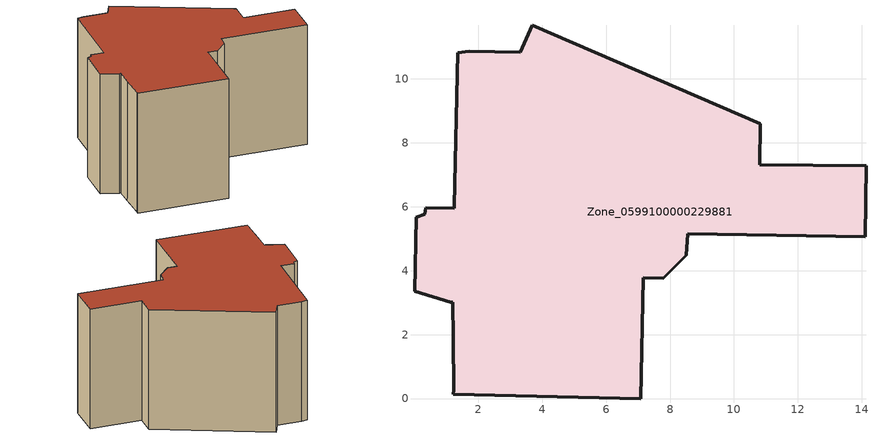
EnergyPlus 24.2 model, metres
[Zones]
Zone_0599100000229881
 floor ground (C_G): 8.51,4.48 7.79,3.76 7.16,3.78 7.09,0 1.23,0.14 1.23,0.28 1.22,1.89 1.2,3.01 1.14,3.01 0.01,3.36 0.05,5.68 0.33,5.76 0.36,5.97 1.25,5.96 1.25,6.03 1.36,10.81 1.72,10.86 3.32,10.84 3.69,11.67 10.82,8.59 10.8,7.32 14.13,7.28 14.11,5.06 8.55,5.15 z0
 wall outside (C_F): 7.79,3.76 8.51,4.48 8.55,5.15 14.11,5.06 14.13,7.28 10.8,7.32 10.82,8.59 3.69,11.67 3.32,10.84 1.72,10.86 1.36,10.81 1.25,6.03 1.25,5.96 0.36,5.97 0.33,5.76 0.05,5.68 0.01,3.36 1.14,3.01 1.2,3.01 1.22,1.89 1.23,0.28 1.23,0.14 7.09,0 7.16,3.78 7.79,3.76 z0:8.18
 roof outside (C_R): 8.55,5.15 14.11,5.06 14.13,7.28 10.8,7.32 10.82,8.59 3.69,11.67 3.32,10.84 1.72,10.86 1.36,10.81 1.25,6.03 1.25,5.96 0.36,5.97 0.33,5.76 0.05,5.68 0.01,3.36 1.14,3.01 1.2,3.01 1.22,1.89 1.23,0.28 1.23,0.14 7.09,0 7.16,3.78 7.79,3.76 8.51,4.48 z8.18
[BUILDING]
Pand.0599100000229881: North Axis=0; Terrain=City; Loads Convergence Tolerance Value=0.04; Temperature Convergence Tolerance Value=0.4; Solar Distribution=FullExterior; Maximum Number of Warmup Days=25; Minimum Number of Warmup Days=1
[Site:Location]
Rotterdam.The.Hague.AP_ZH_NLD Design_Conditions: Latitude=51.96; Longitude=4.45; Time Zone=1; Elevation=-4.5
[SITE:GROUNDTEMPERATURE:BUILDINGSURFACE]
18, 18, 18, 18, 18, 18, 18, 18, 18, 18, 18, 18
[MATERIAL] Thermal Absorptance=0.9; Solar Absorptance=0.7; Visible Absorptance=0.7
Name | Roughness | Thickness | Conductivity | Density | Specific Heat
G.TI.1975-1991 | MediumSmooth | 0.15 | 0.288461 | 540 | 1210
F.TI.1975-1991 | Rough | 0.3 | 0.230769 | 1920 | 840
R.TI.1975-1991 | MediumRough | 0.2 | 0.153846 | 1500 | 1000
[CONSTRUCTION]
C_G: G.TI.1975-1991
C_F: F.TI.1975-1991
C_R: R.TI.1975-1991
[ZONE]
Zone_0599100000229881: Type=1; Multiplier=1; Ceiling Height=Autocalculate; Volume=Autocalculate; Floor Area=autocalculate; Part of Total Floor Area=Yes
[ZONEINFILTRATION:DESIGNFLOWRATE]
Infil_Zone_0599100000229881: Zone or ZoneList or Space or SpaceList=Zone_0599100000229881; Schedule=AlwaysOn; Design Flow Rate Calculation Method=Flow/Area; Flow Rate per Floor Area=0.003; Constant Term Coefficient=1; Temperature Term Coefficient=0; Velocity Term Coefficient=0; Velocity Squared Term Coefficient=0
[HVACTEMPLATE:ZONE:IDEALLOADSAIRSYSTEM]
Zone_0599100000229881: Maximum Heating Supply Air Temperature=50; Minimum Cooling Supply Air Temperature=13; Maximum Heating Supply Air Humidity Ratio=0.0156; Minimum Cooling Supply Air Humidity Ratio=0.0077; Heating Limit=NoLimit; Cooling Limit=NoLimit; Dehumidification Control Type=ConstantSensibleHeatRatio; Cooling Sensible Heat Ratio=0.7; Dehumidification Setpoint=60; Humidification Control Type=None; Humidification Setpoint=30; Outdoor Air Method=None; Outdoor Air Flow Rate per Person=0.00944; Outdoor Air Flow Rate per Zone Floor Area=0; Outdoor Air Flow Rate per Zone=0; Demand Controlled Ventilation Type=None; Outdoor Air Economizer Type=NoEconomizer; Heat Recovery Type=None; Sensible Heat Recovery Effectiveness=0.7; Latent Heat Recovery Effectiveness=0.65
[ZONECONTROL:THERMOSTAT]
ThermostatControl_Zone_0599100000229881: Zone or ZoneList=Zone_0599100000229881; Control Type Schedule=DualSetpointControlType; Control 1=Thermostat_Zone_0599100000229881; Temperature Difference Between Cutout And Setpoint=0
[THERMOSTATSETPOINT:DUALSETPOINT]
Thermostat_Zone_0599100000229881: Heating Setpoint Temperature Schedule=HeatingSetpoint_Zone_0599100000229881; Cooling Setpoint Temperature Schedule=CoolingSetpoint_Zone_0599100000229881
[SCHEDULE:COMPACT]
HeatingSetpoint_Zone_0599100000229881: Through: 12/31, For: AllDays, Until: 24:00, 21
CoolingSetpoint_Zone_0599100000229881: Through: 12/31, For: AllDays, Until: 24:00, 24
DualSetpointControlType: Through: 12/31, For: AllDays, Until: 24:00, 4
AlwaysOn: Through: 12/31, For: AllDays, Until: 24:00, 1
